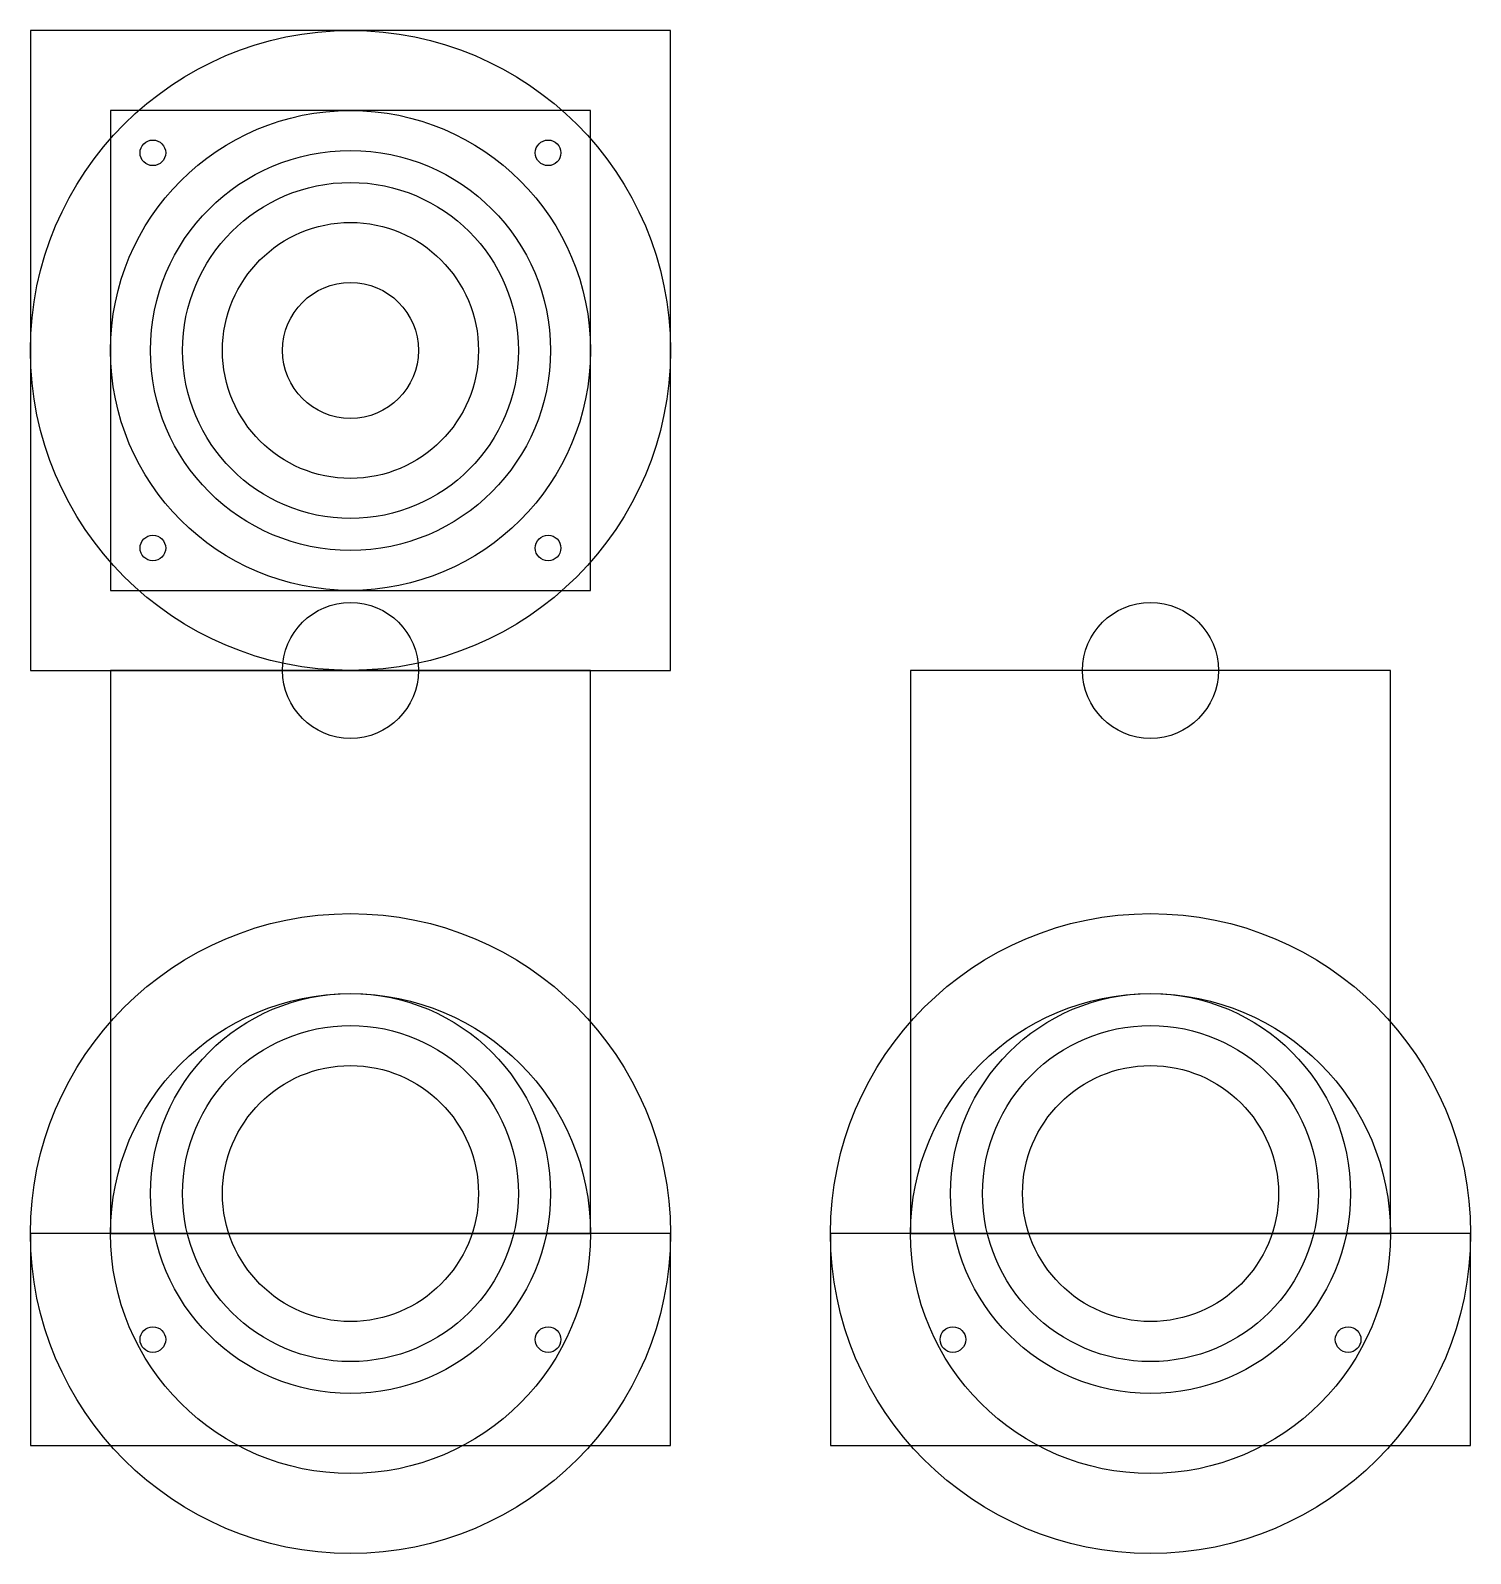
# Model space of a CAD drawing. Header units: millimetres. Extents: x 80 to 260, y 36 to 227.
import ezdxf

# ---------------------------------------------------------------- set-up
doc = ezdxf.new("R2010")
doc.units = ezdxf.units.MM
doc.layers.add('GEOMETRY', color=7, linetype='Continuous')

msp = doc.modelspace()

# ---------------------------------------------------------------- linework, layer by layer
at = {"layer": 'GEOMETRY'}
for points in [[(80, 146.9), (160, 146.9), (160, 226.9), (80, 226.9)], [(90, 156.9), (150, 156.9), (150, 216.9), (90, 216.9)], [(90, 76.5), (150, 76.5), (150, 146.9), (90, 146.9)], [(190, 76.5), (250, 76.5), (250, 146.9), (190, 146.9)], [(80, 50), (160, 50), (160, 76.5), (80, 76.5)], [(180, 50), (260, 50), (260, 76.5), (180, 76.5)]]:
    msp.add_lwpolyline(points, close=True, dxfattribs=at)
for centre, radius in [((120, 186.9), 40), ((120, 186.9), 30), ((95.3, 211.6), 1.6), ((120, 186.9), 25), ((144.7, 211.6), 1.6), ((120, 186.9), 21), ((120, 186.9), 16), ((120, 186.9), 8.5), ((95.3, 162.2), 1.6), ((144.7, 162.2), 1.6), ((120, 146.9), 8.5), ((220, 146.9), 8.5), ((120, 76.5), 40), ((220, 76.5), 40), ((120, 76.5), 30), ((120, 81.5), 25), ((220, 76.5), 30), ((220, 81.5), 25), ((120, 81.5), 21), ((220, 81.5), 21), ((120, 81.5), 16), ((220, 81.5), 16), ((95.3, 63.25), 1.6), ((144.7, 63.25), 1.6), ((195.3, 63.25), 1.6), ((244.7, 63.25), 1.6)]:
    msp.add_circle(centre, radius, dxfattribs=at)

doc.saveas('drawing.dxf')
